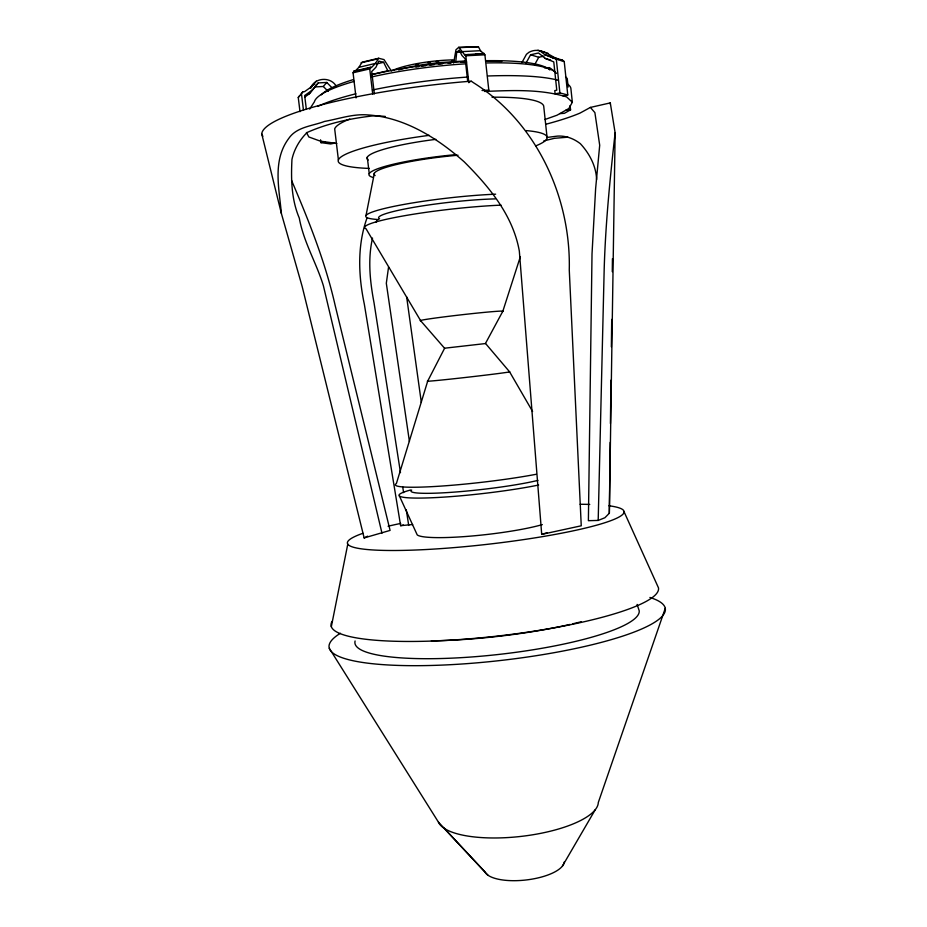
<?xml version="1.0" encoding="UTF-8"?>
<svg xmlns="http://www.w3.org/2000/svg" width="927" height="927" viewBox="0 0 927 927"><rect width="100%" height="100%" fill="white"/><g stroke="black" fill="none" stroke-linecap="round" stroke-linejoin="round"><path stroke-width="1.39" d="M546.432 124.091A162.098 27.532 -6.5 0 0 580.035 113.082L590.383 107.428L594.891 112.619L599.699 145.226L595.632 188.563L592.017 253.871L588.39 520.684L598.193 520.429L604.891 517.741L609.34 513.222L610.209 442.353M610.429 423.558L610.963 380.163M611.368 346.895L611.704 319.421M612.283 271.692L612.434 258.679M609.34 513.222L615.134 132.862L610.29 102.897L590.383 107.428M598.193 520.429L604.195 268.76C605.551 223.337 610.047 178.019 615.134 132.862M467.695 81.356L465.169 58.818L461.97 55.504L459.247 50.116L456.698 52.306L455.794 61.53L465.852 61.008M388.564 267.069L386.316 283.268L409.421 441.461M372.527 238.054C367.637 259.421 370.024 281.553 374.044 302.851L400.487 472.654M366.026 215.435L374.404 173.117M331.333 626.675L347.787 544.114M367.011 217.972C357.069 245.736 358.401 275.84 364.346 304.288L400.626 525.667L412.654 524.531M376.258 222.329L376.999 219.722M532.585 411.472L509.618 371.854L485.597 343.546L444.636 348.204L427.718 381.055L396.385 483.535A84.948 7.254 -6.5 0 0 439.468 486.2A84.948 7.254 -6.5 0 0 536.026 474.311M453.639 63.071L455.98 49.734L458.807 47.277L478.413 46.744L480.487 50.695L484.902 54.809L488.807 90.104L487.173 91.275M520.36 256.652L502.863 311.171L485.389 343.604M665.25 608.344L598.297 802.515A80.776 26.176 -6.5 0 1 523.06 836.166A80.776 26.176 -6.5 0 1 438.425 822.122L329.328 648.355M372.724 94.195L369.734 68.888L370.487 67.277L371.449 67.497L375.481 63.407L378.645 58.262L384.01 59.595L391.321 70.939M356.061 97.914L353.071 72.781L353.824 71.17L370.487 67.277M353.824 71.17L354.798 71.391L358.9 67.312L362.098 62.179L378.645 58.262M522.028 62.387L526.443 54.311L529.039 52.248C540.035 46.454 549.271 55.493 558.633 59.583M525.829 63.453L530.58 54.774L538.517 52.99L545.25 58.413L553.767 61.9L556.779 90.162L554.763 90.591L555.122 93.917L559.896 92.92L567.764 94.994L564.23 61.576L562.492 60.174L554.543 57.694L552.979 58.042L544.856 54.716L539.873 50.707M534.694 64.623L538.749 57.277L543.987 56.107M566.721 83.604A134.299 23.951 -6.5 0 1 570.881 88.424L572.341 102.237L568.865 108.494L557.046 115.203L544.902 119.513M562.457 866.027L595.261 809.711M309.664 109.073L314.404 101.819A122.364 23.082 -6.5 0 1 354.299 81.356M609.746 103.673L610.29 102.897M300 111.68L298.262 97.474L299.711 95.666M336.408 86.454C330.869 76.327 314.589 77.242 310.475 88.227L312.121 86.281L304.577 91.646L302.897 91.75L301.437 93.569L303.453 110.116M304.798 97.034L309.259 93.847L318.216 82.92L326.767 82.457L332.666 88.436M309.259 93.847L318.216 82.92M298.262 97.474L302.897 91.75M316.304 81.112L312.955 85.168L314.879 84.195M314.844 86.941L323.303 86.478L326.767 82.457M458.807 47.277L464.589 54.786L484.161 53.395M312.561 89.907L304.659 95.539L306.35 109.374M570.105 105.562L570.557 109.838L564.358 113.326L559.827 113.615M281.391 213.523C279.178 188.39 272.248 160.371 288.842 138.332C296.767 126.732 312.538 126.049 324.566 121.425C338.772 118.876 353.002 113.72 367.59 114.913C404.334 117.231 437.393 138.03 464.253 161.877C489.201 186.848 512.979 215.307 519.34 251.159L541.704 534.392L581.252 525.794L569.271 269.942C570.986 196.93 536.385 122.213 473.639 82.816L471.403 81.275L466.687 81.541A178.1 30.29 -6.5 0 0 261.75 133.928L281.391 213.523L302.202 286.652L364.149 537.927L390.082 530.406L335.076 305.087C325.319 262.04 308.842 220.823 291.553 180.406M364.149 537.927L367.648 536.165M541.704 534.392L547.185 532.677M468.714 81.97L471.403 81.275M543.79 140.916L554.3 138.332L567.903 137.173M361.032 62.816L377.59 58.888M358.9 67.312L375.481 63.407M376.733 63.917L383.593 62.306L387.845 70.765L371.414 74.566M354.798 71.391L371.449 67.497M353.071 72.781L369.734 68.888M400.626 525.667L403.407 525.018M560.939 60.522L562.492 60.174M320.557 139.826L320.893 142.619L324.879 141.785M334.589 143.152L330.638 143.963L320.893 142.619M563.037 95.968L567.764 94.994M546.64 137.497L557.394 136.107A99.641 55.724 -85.5 0 1 580.36 143.697C589.421 153.442 596.131 166.049 596.606 179.583M565.98 110.128L570.557 109.838M482.017 90.498L488.807 90.104M484.462 91.437C511.843 90.394 540.082 88.888 566.606 96.895L572.341 102.237M544.52 67.88L549.479 67.613L555.285 71.889M461.542 51.645L480.487 50.695M456.698 52.306L461.032 52.086M464.589 54.786L468.668 54.589M475.47 54.241L483.627 53.824M465.099 54.357L465.817 55.782L484.902 54.809M459.514 47.659L478.413 46.744M336.791 143.465L320.336 141.147L308.853 136.976L306.443 132.515M547.961 53.268L537.88 50.255M383.593 62.306L378.772 61.124L375.933 67.242L371.704 71.541L374.346 93.917M545.25 58.413L550.603 60.058M530.58 54.774L538.749 57.277M552.979 58.042L564.23 61.576M544.856 54.716L552.886 57.231M554.543 57.694L556.304 59.108L559.896 92.92M565.563 76.941L567.243 78.494L568.147 87.045M323.303 86.478L328.158 91.402M438.425 822.122L484.867 871.855A40.197 14.623 -6.5 0 0 526.965 879.874A40.197 14.623 -6.5 0 0 564.207 862.04M444.103 828.263L487.996 875.227M501.032 205.145A86.327 8.447 -6.5 0 0 405.018 215.632A86.327 8.447 -6.5 0 0 366.014 228.726L420.684 320.777L444.578 348.251M261.75 133.928L262.851 136.362M399.456 496.072L417.196 534.856A69.351 8.447 -6.5 0 0 469.166 536.235A69.351 8.447 -6.5 0 0 542.318 524.601M624.056 511.739L658.471 587.834A164.786 29.363 -6.5 0 1 488.112 637.092A164.786 29.363 -6.5 0 1 332.075 621.426M637.104 604.404L639.213 610.789A143.059 27.567 -6.5 0 1 494.601 654.891A143.059 27.567 -6.5 0 1 355.099 640.974M381.97 533.176L323.407 285.794C316.362 262.723 303.581 242.028 299.282 218.065C291.391 199.421 290.951 179.305 291.959 159.398C294.149 149.293 299.711 139.722 307.127 132.48C328.181 123.129 351.136 118.285 373.963 115.771L374.693 115.829A118.401 111.692 75.6 0 1 385.354 116.466M402.712 486.918L403.604 492.631M406.269 509.757L408.714 525.447M406.629 296.802L421.333 402.457M338.401 159.815L334.682 128.888A105.342 17.729 -6.5 0 1 349.78 119.062M367.289 157.196L369.236 173.592M465.817 55.782L468.83 82.712M547.011 136.86L543.697 106.014A105.342 17.729 -6.5 0 0 492.028 97.219M609.004 505.783A139.201 17.01 -6.5 0 1 485.215 544.566A139.201 17.01 -6.5 0 1 362.944 533.28M388.089 526.223A139.201 17.01 -6.5 0 1 400.742 523.419M580.105 504.276A139.201 17.01 -6.5 0 1 589.746 504.427M649.908 597.463A169.212 32.677 -6.5 0 1 502.399 660.279A169.212 32.677 -6.5 0 1 340.429 633.268M581.275 621.727A139.734 25.377 -6.5 0 1 572.909 623.767M570.024 624.439A139.734 25.377 -6.5 0 1 431.379 640.858M420.684 320.777A41.611 1.159 -6.5 0 1 462.596 314.67A41.611 1.159 -6.5 0 1 502.307 311.542M375.122 175.551A70.915 9.548 -6.5 0 1 458.019 155.226M378.517 219.548A84.033 8.876 -6.5 0 1 391.02 206.988A84.033 8.876 -6.5 0 1 495.632 194.183M379.606 218.842A71.367 7.393 -6.5 0 1 414.427 207.219A71.367 7.393 -6.5 0 1 495.296 198.888M509.016 371.762A41.46 0.626 -6.5 0 1 469.688 376.988A41.46 0.626 -6.5 0 1 427.718 381.055M538.645 485.018A82.584 7.694 -6.5 0 1 430.395 497.822A82.584 7.694 -6.5 0 1 410.534 490.012M537.973 480.371A70.162 6.396 -6.5 0 1 455.145 492.04A70.162 6.396 -6.5 0 1 411.692 490.047M317.729 106.431A134.299 23.951 -6.5 0 1 355.887 93.789M372.445 89.989A134.299 23.951 -6.5 0 1 467.834 77.045M487.521 76.002A134.299 23.951 -6.5 0 1 557.95 80.209M371.773 76.929A122.364 23.082 -6.5 0 1 465.783 63.824M486.999 62.943A122.364 23.082 -6.5 0 1 556.478 73.418M321.345 94.832A116.883 22.318 -6.5 0 1 353.21 79.641M371.032 74.855A116.883 22.318 -6.5 0 1 465.899 61.449M485.69 60.695A116.883 22.318 -6.5 0 1 549.862 69.965M415.887 67.068A114.276 21.819 -6.5 0 1 418.761 66.663M421.565 66.281A114.276 21.819 -6.5 0 1 425.725 65.736M429.931 65.226A114.276 21.819 -6.5 0 1 434.149 64.739M438.378 64.276A114.276 21.819 -6.5 0 1 442.596 63.847M448.181 63.337A114.276 21.819 -6.5 0 1 450.939 63.094M460.904 62.352A114.276 21.819 -6.5 0 1 466.582 62.016M485.991 61.333A114.276 21.819 -6.5 0 1 501.82 61.437M526.339 130.614A105.145 15.4 -6.5 0 1 535.841 145.84M369.317 168.424A105.145 15.4 -6.5 0 1 343.616 155.319A105.145 15.4 -6.5 0 1 429.155 135.354M368.158 160.023A76.188 11.147 -6.5 0 1 435.864 139.351M372.99 177.416A76.118 10.243 -6.5 0 1 455.899 154.624M398.587 69.919A52.352 10.498 -6.5 0 1 454.856 61.819M391.994 70.672A48.517 9.826 -6.5 0 1 452.967 59.896M416.107 64.508A45.435 9.2 -6.5 0 1 418.622 64.033M427.845 62.572A45.435 9.2 -6.5 0 1 430.522 62.225M435.968 61.611A45.435 9.2 -6.5 0 1 438.68 61.367M451.716 60.649A45.435 9.2 -6.5 0 1 454.45 60.614"/></g></svg>
